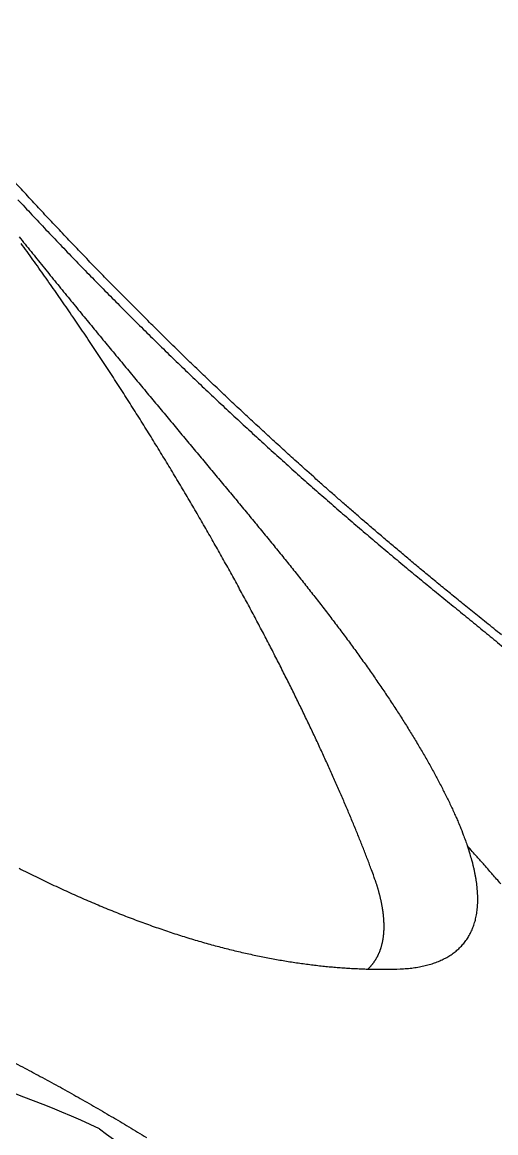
# Model space of a CAD drawing. Extents: x 649 to 723, y 631 to 778.
# Drawn here: x 663.521 to 665.436, y 658.908 to 663.395 of the extents above; entities that cross this region are included whole.
import ezdxf

# ---------------------------------------------------------------- set-up
doc = ezdxf.new("R2010")
doc.units = 0
doc.header["$MEASUREMENT"] = 0
doc.layers.add('1', color=4, linetype='Continuous')
doc.layers.add('204', color=7, linetype='Continuous')

# ---------------------------------------------------------------- blocks, each defined once
blk = doc.blocks.new('GATLING')
at = {"layer": '1', "color": 2}
for centre, radius, start, end in [((-1.2459, 0.3869), 3.9577, 7.1716, 26.3033), ((11.0061, 0.2211), 8.3514, 175.46797, 183.23083)]:
    blk.add_arc(centre, radius, start, end, dxfattribs=at)
blk = doc.blocks.new('2010PRODIGY')
at = {"layer": '1'}
blk.add_arc((23.3916, 23.3945), 8.2697, 175.84318, 268.59519, dxfattribs=at)
at = {"layer": '204', "color": 3, "linetype": 'Continuous'}
for points in [[(14.4913, 15.2173, 0.000624), (14.5195, 15.1869, 0.000624), (14.5478, 15.1566, 0.000625), (14.5762, 15.1264, 0.000625), (14.6047, 15.0961, 0.000626), (14.6333, 15.066, 0.000626), (14.662, 15.0359, 0.000626), (14.6908, 15.0058, 0.000626), (14.7196, 14.9758, 0.000625), (14.7486, 14.9459, 0.000624), (14.7776, 14.916, 0.000624), (14.8068, 14.8862, 0.000623), (14.836, 14.8565, 0.000623), (14.8652, 14.8268, 0.000623), (14.8946, 14.7972, 0.000623), (14.924, 14.7677, 0.000624), (14.9535, 14.7383, 0.000624), (14.983, 14.7089, 0.000625), (15.0127, 14.6797, 0.000626), (15.0423, 14.6505, 0.000626), (15.0721, 14.6214, 0.000628), (15.1019, 14.5924, 0.000629), (15.1317, 14.5635, 0.000631), (15.1616, 14.5347, 0.000631), (15.1915, 14.506, 0.000629), (15.2215, 14.4774, 0.000626), (15.2516, 14.4489, 0.000623), (15.2816, 14.4205, 0.00062), (15.3117, 14.3922, 0.000619), (15.3419, 14.364, 0.000614), (15.3721, 14.336, 0.000605), (15.4023, 14.308, 0.0006), (15.4325, 14.2802, 0.000598), (15.4627, 14.2524, 0.000598), (15.493, 14.2248, 0.000599), (15.5233, 14.1973, 0.000599), (15.5536, 14.1699, 0.000599), (15.5839, 14.1427, 0.0006), (15.6142, 14.1155, 0.0006), (15.6446, 14.0885, 0.000601), (15.6749, 14.0616, 0.000602), (15.7053, 14.0348, 0.000603), (15.7356, 14.0082, 0.000604), (15.766, 13.9817, 0.000605), (15.7963, 13.9553, 0.000606), (15.8267, 13.929, 0.000607), (15.8571, 13.9029, 0.000609), (15.8874, 13.8769, 0.00061), (15.9178, 13.851, 0.000611), (15.9482, 13.8253, 0.000613), (15.9785, 13.7997, 0.000616), (16.0088, 13.7742, 0.000617), (16.0391, 13.7489, 0.000614), (16.0695, 13.7237, 0.000622), (16.0997, 13.6987, 0.000641), (16.13, 13.6738, 0.000596), (16.1603, 13.649, 0.000474), (16.1905, 13.6244, 0.000337), (16.2207, 13.5998, 0.00015), (16.2508, 13.5753, -0.000016), (16.2809, 13.5508, -0.000204), (16.3109, 13.5263, -0.000299), (16.3408, 13.5018, -0.000325), (16.3707, 13.4773, -0.000336), (16.4004, 13.4527, -0.000333), (16.4302, 13.4282, -0.000334), (16.4598, 13.4037, -0.000338)], [(15.687, 14.097), (15.6595, 14.1216, -0.000502), (15.632, 14.1463, -0.000498), (15.6045, 14.171, -0.000499), (15.5771, 14.1959, -0.000506), (15.5496, 14.2209, -0.000511), (15.5222, 14.246, -0.000515), (15.4948, 14.2711, -0.000518), (15.4674, 14.2964, -0.000523), (15.4399, 14.3218, -0.000526), (15.4125, 14.3472, -0.00053), (15.3851, 14.3728, -0.000534), (15.3577, 14.3985, -0.000538), (15.3303, 14.4243, -0.000541), (15.303, 14.4502, -0.000545), (15.2756, 14.4762, -0.000548), (15.2482, 14.5023, -0.000551), (15.2208, 14.5285, -0.000554), (15.1935, 14.5548, -0.000558), (15.1661, 14.5813, -0.00056), (15.1387, 14.6079, -0.000562), (15.1114, 14.6346, -0.000569), (15.084, 14.6614, -0.000586), (15.0568, 14.6882, -0.000593), (15.0296, 14.715, -0.00059), (15.0026, 14.742, -0.000587), (14.9756, 14.7689, -0.000586), (14.9487, 14.7959, -0.000584), (14.9219, 14.8229, -0.000582), (14.8952, 14.85, -0.00058), (14.8686, 14.8771, -0.000578), (14.842, 14.9042, -0.000576), (14.8156, 14.9313, -0.000574), (14.7892, 14.9585, -0.000572), (14.763, 14.9858, -0.00057), (14.7368, 15.013, -0.000569), (14.7107, 15.0403, -0.000566), (14.6847, 15.0677, -0.000565), (14.6588, 15.095, -0.000563), (14.633, 15.1224, -0.000561), (14.6072, 15.1498, -0.000559), (14.5816, 15.1773, -0.000557), (14.556, 15.2047, -0.000555), (14.5306, 15.2322, -0.000554), (14.5052, 15.2598, -0.000553), (14.4799, 15.2873, -0.00055)], [(14.4962, 15.0674, 0.000304), (14.5203, 15.0374, 0.000297), (14.5444, 15.0075, 0.000289), (14.5684, 14.9778, 0.000282), (14.5924, 14.9481, 0.000274), (14.6164, 14.9186, 0.000267), (14.6403, 14.8892, 0.000259), (14.6641, 14.86, 0.000252), (14.6879, 14.8308, 0.000244), (14.7117, 14.8018, 0.000237), (14.7353, 14.7729, 0.00023), (14.759, 14.7441, 0.000222), (14.7825, 14.7155, 0.000211), (14.806, 14.687, 0.0002), (14.8294, 14.6587, 0.000184), (14.8527, 14.6304, 0.000171), (14.876, 14.6023, 0.000155), (14.8992, 14.5743, 0.000142), (14.9223, 14.5464, 0.000126), (14.9454, 14.5187, 0.000112), (14.9683, 14.491, 0.000096), (14.9912, 14.4635, 0.000082), (15.014, 14.4361, 0.000066), (15.0368, 14.4088, 0.00005), (15.0594, 14.3816, 0.000031), (15.0819, 14.3546, 0.000021), (15.1044, 14.3276, 0.000016), (15.1268, 14.3008, 0.000016), (15.149, 14.274, 0.000023), (15.1712, 14.2474, 0.000029), (15.1933, 14.2209, 0.000037), (15.2153, 14.1945, 0.000031), (15.2372, 14.1683, 0.000009), (15.259, 14.1422, -0.000015), (15.2807, 14.1161, -0.000046), (15.3023, 14.0902, -0.000074), (15.3238, 14.0645, -0.000104), (15.3451, 14.0388, -0.000131), (15.3664, 14.0132, -0.000162), (15.3875, 13.9878, -0.000191), (15.4085, 13.9624, -0.000223), (15.4293, 13.9372, -0.000253), (15.4501, 13.9121, -0.000286), (15.4707, 13.8871, -0.000316), (15.4911, 13.8621, -0.00035), (15.5114, 13.8373, -0.000382), (15.5316, 13.8126, -0.000418), (15.5516, 13.788, -0.000451), (15.5715, 13.7634, -0.000488), (15.5912, 13.739, -0.000523), (15.6107, 13.7147, -0.000562), (15.6301, 13.6904, -0.000598), (15.6493, 13.6662, -0.000638), (15.6684, 13.6421, -0.000675), (15.6872, 13.6181, -0.000716), (15.7059, 13.5942, -0.000755), (15.7244, 13.5704, -0.000798), (15.7427, 13.5466, -0.000838), (15.7608, 13.5229, -0.000883), (15.7788, 13.4993, -0.000924), (15.7965, 13.4758, -0.00097), (15.814, 13.4524, -0.001014), (15.8314, 13.429, -0.001064), (15.8485, 13.4056, -0.001106), (15.8654, 13.3824, -0.001144), (15.8821, 13.3592, -0.00117), (15.8986, 13.3361, -0.001184), (15.9149, 13.313, -0.001202), (15.9309, 13.2901, -0.001222), (15.9467, 13.2672, -0.001243), (15.9623, 13.2443, -0.001263), (15.9777, 13.2216, -0.001284), (15.9929, 13.1989, -0.001305), (16.0078, 13.1764, -0.001334), (16.0225, 13.1539, -0.001371), (16.0369, 13.1315, -0.001411), (16.0512, 13.1091, -0.001456), (16.0651, 13.0869, -0.001501), (16.0789, 13.0648, -0.001549), (16.0924, 13.0427, -0.001597), (16.1056, 13.0208, -0.001649), (16.1185, 12.999, -0.0017), (16.1312, 12.9772, -0.001754), (16.1437, 12.9556, -0.001812), (16.1558, 12.9341, -0.001877), (16.1677, 12.9127, -0.001932), (16.1793, 12.8914, -0.00198), (16.1906, 12.8702, -0.002069), (16.2016, 12.8491, -0.002202), (16.2123, 12.8282, -0.002226), (16.2228, 12.8074, -0.00217), (16.2328, 12.7868, -0.002549), (16.2426, 12.7661, -0.003268), (16.2523, 12.7451, -0.002552), (16.2612, 12.7254, -0.00076), (16.2691, 12.7076, -0.003944), (16.2784, 12.6852, -0.007479), (16.2916, 12.651, -0.003842), (16.3082, 12.6065, -0.002057)], [(15.9281, 12.4897), (15.9204, 12.5104, 0.001119), (15.9126, 12.5313, 0.001088), (15.9045, 12.5524, 0.00106), (15.8962, 12.5738, 0.001036), (15.8878, 12.5954, 0.001012), (15.8792, 12.6172, 0.00099), (15.8703, 12.6393, 0.000968), (15.8613, 12.6617, 0.000949), (15.8521, 12.6842, 0.000929), (15.8426, 12.707, 0.000912), (15.833, 12.73, 0.000894), (15.8232, 12.7532, 0.000878), (15.8133, 12.7767, 0.000862), (15.8031, 12.8003, 0.000849), (15.7927, 12.8242, 0.000834), (15.7822, 12.8483, 0.000822), (15.7715, 12.8725, 0.000809), (15.7606, 12.897, 0.000798), (15.7495, 12.9217, 0.000786), (15.7382, 12.9465, 0.000776), (15.7268, 12.9716, 0.000766), (15.7151, 12.9968, 0.000757), (15.7033, 13.0222, 0.000748), (15.6914, 13.0478, 0.00074), (15.6792, 13.0735, 0.000732), (15.6669, 13.0995, 0.000726), (15.6544, 13.1256, 0.000721), (15.6417, 13.1518, 0.000717), (15.6289, 13.1783, 0.000713), (15.6159, 13.2049, 0.000709), (15.6027, 13.2317, 0.000705), (15.5893, 13.2586, 0.000702), (15.5757, 13.2857, 0.000698), (15.562, 13.3129, 0.000696), (15.5481, 13.3403, 0.000692), (15.5341, 13.3679, 0.00069), (15.5198, 13.3956, 0.000687), (15.5054, 13.4235, 0.000685), (15.4908, 13.4515, 0.000682), (15.476, 13.4796, 0.00068), (15.4611, 13.5079, 0.000677), (15.446, 13.5364, 0.000676), (15.4307, 13.565, 0.000673), (15.4152, 13.5937, 0.000672), (15.3996, 13.6226, 0.000669), (15.3837, 13.6516, 0.000668), (15.3677, 13.6808, 0.000666), (15.3516, 13.71, 0.000665), (15.3352, 13.7395, 0.000664), (15.3187, 13.769, 0.000663), (15.302, 13.7987, 0.000663), (15.2851, 13.8285, 0.000667), (15.268, 13.8585, 0.000668), (15.2508, 13.8885, 0.000672), (15.2333, 13.9187, 0.000674), (15.2157, 13.949, 0.000677), (15.198, 13.9795, 0.000679), (15.18, 14.01, 0.000682), (15.1618, 14.0407, 0.000684), (15.1435, 14.0715, 0.000687), (15.1249, 14.1024, 0.000689), (15.1062, 14.1335, 0.000692), (15.0873, 14.1647, 0.000694), (15.0682, 14.1959, 0.000697), (15.0489, 14.2273, 0.000698), (15.0294, 14.2588, 0.000701), (15.0098, 14.2905, 0.000703), (14.9899, 14.3222, 0.000707), (14.9698, 14.354, 0.00071), (14.9496, 14.386, 0.000715), (14.9291, 14.418, 0.000719), (14.9085, 14.4502, 0.000724), (14.8876, 14.4824, 0.000727), (14.8666, 14.5147, 0.000733), (14.8454, 14.5471, 0.000737), (14.8239, 14.5796, 0.000742), (14.8023, 14.6122, 0.000746), (14.7805, 14.6448, 0.000752), (14.7586, 14.6775, 0.000756), (14.7364, 14.7103, 0.000763), (14.714, 14.7431, 0.000767), (14.6915, 14.776, 0.000773), (14.6687, 14.809, 0.000778), (14.6458, 14.842, 0.000786), (14.6227, 14.875, 0.000789), (14.5994, 14.9081, 0.000791), (14.5759, 14.9412, 0.000804), (14.5522, 14.9744, 0.000828), (14.5283, 15.0077, 0.000808), (14.5043, 15.0408, 0.000758)], [(16.4455, 13.4596, -0.000272), (16.4147, 13.4843, -0.000278), (16.3849, 13.5082, -0.00029), (16.3561, 13.5314, -0.000303), (16.3284, 13.5537, -0.000314), (16.3018, 13.5752, -0.000321), (16.2765, 13.5958, -0.000355), (16.252, 13.6158, -0.0004), (16.228, 13.6354, -0.00042), (16.2042, 13.6548, -0.000422), (16.1808, 13.6741, -0.000419), (16.1575, 13.6933, -0.000415), (16.1346, 13.7123, -0.000413), (16.1119, 13.7312, -0.000409), (16.0894, 13.7499, -0.000407), (16.0673, 13.7684, -0.000404), (16.0454, 13.7868, -0.000403), (16.0238, 13.805, -0.0004), (16.0025, 13.823, -0.000399), (15.9814, 13.8408, -0.000397), (15.9607, 13.8585, -0.000396), (15.9402, 13.8759, -0.000392), (15.9201, 13.8931, -0.000394), (15.9002, 13.9102, -0.000399), (15.8807, 13.927, -0.00039), (15.8615, 13.9436, -0.000366), (15.8427, 13.9599, -0.000399), (15.8239, 13.9762, -0.000467), (15.8051, 13.9926, -0.000367), (15.7877, 14.0078, -0.000149), (15.7721, 14.0215, -0.000499), (15.7528, 14.0386, -0.000864), (15.724, 14.064, -0.000447), (15.687, 14.097, -0.000247)], [(14.4965, 12.516, 0.001763), (14.5299, 12.4991, 0.00178), (14.5631, 12.4827, 0.0018), (14.5962, 12.4666, 0.001819), (14.629, 12.4509, 0.00184), (14.6618, 12.4355, 0.001859), (14.6944, 12.4206, 0.00188), (14.7268, 12.406, 0.0019), (14.7591, 12.3917, 0.001923), (14.7912, 12.3779, 0.001943), (14.8231, 12.3644, 0.001967), (14.8549, 12.3513, 0.001989), (14.8865, 12.3385, 0.002013), (14.9179, 12.3261, 0.002036), (14.9492, 12.3141, 0.002061), (14.9803, 12.3024, 0.002085), (15.0112, 12.2911, 0.002111), (15.042, 12.2801, 0.002136), (15.0726, 12.2695, 0.002163), (15.103, 12.2593, 0.002189), (15.1333, 12.2494, 0.002218), (15.1633, 12.2399, 0.002246), (15.1932, 12.2307, 0.002274), (15.2229, 12.2219, 0.002299), (15.2524, 12.2134, 0.002321), (15.2818, 12.2053, 0.002333), (15.3109, 12.1976, 0.002355), (15.3398, 12.1901, 0.002375), (15.3685, 12.1831, 0.002398), (15.397, 12.1764, 0.002416), (15.4252, 12.17, 0.002438), (15.4533, 12.1639, 0.002455), (15.4812, 12.1582, 0.002477), (15.5089, 12.1528, 0.002494), (15.5364, 12.1478, 0.002514), (15.5637, 12.143, 0.002528), (15.5908, 12.1386, 0.002549), (15.6178, 12.1345, 0.002567), (15.6445, 12.1307, 0.00258), (15.671, 12.1272, 0.002577), (15.6974, 12.124, 0.002615), (15.7236, 12.1211, 0.002676), (15.7496, 12.1185, 0.002621), (15.7753, 12.1163, 0.002465), (15.8007, 12.1143, 0.002719), (15.8264, 12.1125, 0.003232), (15.8524, 12.1111, 0.002496), (15.8767, 12.11, 0.00092), (15.8986, 12.1091, 0.003479), (15.9263, 12.1085, 0.006016), (15.9685, 12.1084, 0.003006), (16.0234, 12.1088, 0.001619)], [(16.0234, 12.1088), (16.0371, 12.1093, 0.00499), (16.0506, 12.1101, 0.005164), (16.0638, 12.1111, 0.005359), (16.0767, 12.1124, 0.005568), (16.0894, 12.1139, 0.005791), (16.1018, 12.1157, 0.006012), (16.114, 12.1178, 0.006251), (16.1259, 12.1202, 0.006493), (16.1375, 12.1228, 0.00675), (16.1488, 12.1257, 0.007007), (16.1599, 12.1288, 0.007279), (16.1706, 12.1323, 0.007551), (16.1811, 12.136, 0.007834), (16.1913, 12.1399, 0.008113), (16.2012, 12.1442, 0.008401), (16.2109, 12.1487, 0.008681), (16.2202, 12.1535, 0.008964), (16.2292, 12.1585, 0.009235), (16.2379, 12.1639, 0.009501), (16.2464, 12.1695, 0.00975), (16.2545, 12.1754, 0.009985), (16.2623, 12.1815, 0.010199), (16.2698, 12.1879, 0.010389), (16.277, 12.1946, 0.010553), (16.2838, 12.2016, 0.010684), (16.2904, 12.2089, 0.010786), (16.2966, 12.2164, 0.010847), (16.3025, 12.2242, 0.010879), (16.3081, 12.2323, 0.010865), (16.3133, 12.2407, 0.010825), (16.3182, 12.2493, 0.010736), (16.3228, 12.2582, 0.010627), (16.327, 12.2674, 0.01047), (16.3309, 12.2769, 0.0103), (16.3344, 12.2866, 0.010087), (16.3376, 12.2967, 0.009871), (16.3404, 12.307, 0.009614), (16.3429, 12.3176, 0.009362), (16.345, 12.3285, 0.009082), (16.3468, 12.3396, 0.008817), (16.3482, 12.3511, 0.008512), (16.3493, 12.3628, 0.00822), (16.3499, 12.3748, 0.007943), (16.3502, 12.3871, 0.007701), (16.3502, 12.3997, 0.007348), (16.3497, 12.4125, 0.007025), (16.3489, 12.4255, 0.006782), (16.3478, 12.4387, 0.006559), (16.3462, 12.4521, 0.006105), (16.3444, 12.4655, 0.005473), (16.3422, 12.479, 0.005705), (16.3396, 12.4928, 0.006362), (16.3366, 12.5071, 0.004687), (16.3336, 12.5206, 0.001774), (16.3307, 12.5328, 0.006049), (16.3263, 12.5488, 0.009505), (16.3188, 12.5736, 0.004448), (16.3084, 12.6062, 0.002338)], [(16.3082, 12.6065), (16.3082, 12.6065, -0.008243), (16.3083, 12.6065, -0.011044), (16.3083, 12.6065, -0.014284), (16.3083, 12.6064, -0.016513), (16.3083, 12.6064, -0.019652), (16.3083, 12.6064, -0.022949), (16.3083, 12.6064, -0.026488), (16.3083, 12.6064, -0.02777), (16.3083, 12.6064, -0.027909), (16.3083, 12.6064, -0.024559), (16.3083, 12.6064, -0.019065), (16.3083, 12.6064, -0.009737), (16.3083, 12.6064, -0.003284), (16.3083, 12.6064, 0.001118), (16.3083, 12.6064, 0.002755), (16.3083, 12.6064, 0.00203), (16.3083, 12.6064, 0.001864), (16.3083, 12.6064, 0.002205), (16.3083, 12.6064, 0.002384), (16.3083, 12.6064, 0.002451), (16.3083, 12.6064, 0.002537), (16.3083, 12.6064, 0.002665), (16.3083, 12.6064, 0.002765), (16.3083, 12.6063, 0.002869), (16.3083, 12.6063, 0.002956), (16.3084, 12.6063, 0.003055), (16.3084, 12.6063, 0.003134), (16.3084, 12.6063, 0.003222), (16.3084, 12.6063, 0.003291), (16.3084, 12.6063, 0.00337), (16.3084, 12.6063, 0.003427), (16.3084, 12.6063, 0.003491), (16.3084, 12.6063, 0.00354), (16.3084, 12.6063, 0.003602), (16.3084, 12.6063, 0.003626), (16.3084, 12.6063, 0.003642), (16.3084, 12.6063, 0.003701), (16.3084, 12.6063, 0.003816), (16.3084, 12.6063, 0.003702), (16.3084, 12.6063, 0.003447), (16.3084, 12.6063, 0.003848), (16.3084, 12.6063, 0.004644), (16.3084, 12.6063, 0.003434), (16.3084, 12.6063, 0.001032), (16.3084, 12.6063, 0.004965), (16.3084, 12.6062, 0.008428), (16.3084, 12.6062, 0.00395), (16.3084, 12.6062, 0.002033)], [(16.4436, 12.4529, 0.000501), (16.4264, 12.4726, 0.000381), (16.4102, 12.4911, 0.000155), (16.3956, 12.5078, 0.000489), (16.3766, 12.5294, 0.00077), (16.3471, 12.5626, 0.000369), (16.3084, 12.6062, 0.000198)], [(15.9061, 12.109), (15.9088, 12.1115, 0.004622), (15.9113, 12.1141, 0.004677), (15.9138, 12.1167, 0.004699), (15.9163, 12.1193, 0.004681), (15.9187, 12.122, 0.004674), (15.9211, 12.1247, 0.004667), (15.9233, 12.1275, 0.004661), (15.9256, 12.1303, 0.004645), (15.9277, 12.1331, 0.004631), (15.9299, 12.1359, 0.004611), (15.9319, 12.1388, 0.004593), (15.9339, 12.1418, 0.004567), (15.9359, 12.1447, 0.004544), (15.9377, 12.1477, 0.004514), (15.9396, 12.1507, 0.004486), (15.9414, 12.1538, 0.004452), (15.9431, 12.1569, 0.00442), (15.9448, 12.16, 0.004383), (15.9464, 12.1631, 0.004347), (15.9479, 12.1663, 0.004307), (15.9494, 12.1695, 0.004268), (15.9509, 12.1728, 0.004225), (15.9523, 12.176, 0.004183), (15.9537, 12.1793, 0.004138), (15.955, 12.1826, 0.004094), (15.9562, 12.186, 0.004045), (15.9574, 12.1894, 0.003998), (15.9585, 12.1928, 0.003947), (15.9596, 12.1962, 0.003898), (15.9607, 12.1997, 0.003845), (15.9617, 12.2031, 0.003794), (15.9626, 12.2066, 0.00374), (15.9635, 12.2102, 0.003688), (15.9643, 12.2137, 0.003633), (15.9651, 12.2173, 0.00358), (15.9659, 12.2209, 0.003524), (15.9666, 12.2245, 0.00347), (15.9672, 12.2282, 0.003414), (15.9678, 12.2319, 0.003361), (15.9684, 12.2356, 0.003305), (15.9689, 12.2393, 0.003252), (15.9693, 12.243, 0.003196), (15.9697, 12.2468, 0.003143), (15.9701, 12.2506, 0.003089), (15.9704, 12.2544, 0.003037), (15.9707, 12.2582, 0.002983), (15.971, 12.2621, 0.002932), (15.9712, 12.2659, 0.002879), (15.9713, 12.2698, 0.002829), (15.9714, 12.2737, 0.002778), (15.9715, 12.2777, 0.002729), (15.9715, 12.2816, 0.002679), (15.9715, 12.2856, 0.002632), (15.9714, 12.2896, 0.002583), (15.9713, 12.2936, 0.002537), (15.9711, 12.2976, 0.00249), (15.9709, 12.3017, 0.002445), (15.9707, 12.3057, 0.0024), (15.9704, 12.3098, 0.002357), (15.9701, 12.3139, 0.002313), (15.9698, 12.318, 0.002271), (15.9694, 12.3221, 0.002229), (15.969, 12.3263, 0.002189), (15.9685, 12.3305, 0.002148), (15.968, 12.3346, 0.002113), (15.9675, 12.3388, 0.002081), (15.9669, 12.343, 0.002051), (15.9663, 12.3473, 0.00202), (15.9656, 12.3515, 0.00199), (15.9649, 12.3557, 0.00196), (15.9642, 12.36, 0.001931), (15.9634, 12.3643, 0.001902), (15.9626, 12.3686, 0.001873), (15.9618, 12.3729, 0.001845), (15.9609, 12.3772, 0.001817), (15.96, 12.3816, 0.001789), (15.9591, 12.3859, 0.001762), (15.9581, 12.3903, 0.001735), (15.9571, 12.3947, 0.001709), (15.956, 12.3991, 0.001683), (15.955, 12.4035, 0.001658), (15.9538, 12.4079, 0.001631), (15.9527, 12.4123, 0.001608), (15.9515, 12.4168, 0.001586), (15.9503, 12.4212, 0.001558), (15.949, 12.4257, 0.001525), (15.9477, 12.4302, 0.001515), (15.9464, 12.4347, 0.001521), (15.9451, 12.4392, 0.001457), (15.9437, 12.4438, 0.001343), (15.9423, 12.4483, 0.001456), (15.9408, 12.4529, 0.0017), (15.9393, 12.4576, 0.001277), (15.9378, 12.462, 0.00045), (15.9365, 12.466, 0.001754), (15.9347, 12.4712, 0.002931), (15.9319, 12.4792, 0.001409), (15.9281, 12.4897, 0.000744)], [(14.4733, 11.7323, -0.001419), (14.5096, 11.7134, -0.001391), (14.5458, 11.6944, -0.001361), (14.5819, 11.6751, -0.001334), (14.618, 11.6556, -0.001306), (14.654, 11.636, -0.001281), (14.6899, 11.6161, -0.001254), (14.7257, 11.596, -0.00123), (14.7615, 11.5757, -0.001203), (14.7972, 11.5553, -0.001182), (14.8328, 11.5346, -0.001158), (14.8684, 11.5138, -0.001137), (14.9041, 11.4927, -0.001123), (14.9397, 11.4714, -0.001109), (14.9754, 11.4499, -0.001093), (15.011, 11.4282, -0.001079)]]:
    blk.add_lwpolyline(points, format="xyb", dxfattribs=at)
at = {"layer": '1', "rotation": 57.64119726905039}
blk.add_blockref('GATLING', (14.1299, 8.7273), dxfattribs=at)

msp = doc.modelspace()

# ---------------------------------------------------------------- block references
at = {"layer": '1'}
msp.add_blockref('2010PRODIGY', (649.0128, 647.4604), dxfattribs=at)

doc.saveas('drawing.dxf')
